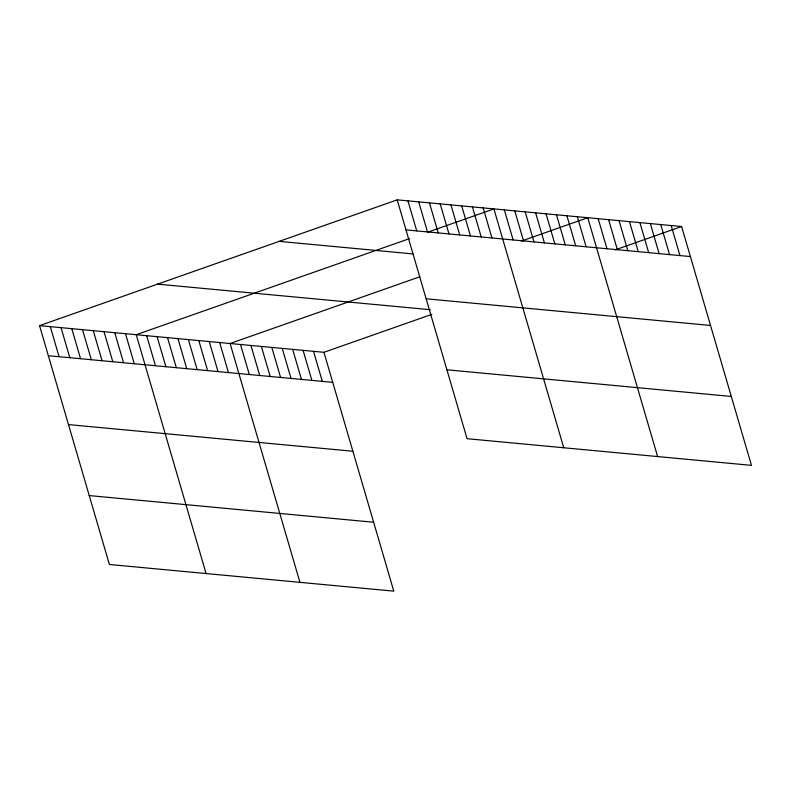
<?xml version="1.0" encoding="UTF-8"?>
<svg xmlns="http://www.w3.org/2000/svg" width="791" height="791" viewBox="0 0 791 791"><rect width="100%" height="100%" fill="white"/><g stroke="black" fill="none" stroke-linecap="round" stroke-linejoin="round"><path stroke-width="1.19" d="M39.55 325.645L323.944 352.302L393.789 591.144L109.395 564.487L39.55 325.645L397.211 199.856L681.605 226.513L751.45 465.355L467.056 438.698L397.211 199.856M409.6 238.575L136.24 334.712L206.085 573.544M427.585 232.247L493.91 208.923L563.746 447.755M419.932 276.741L230.092 343.512L299.937 582.344M521.437 241.047L587.762 217.723L657.598 456.555M323.944 352.302L431.856 314.353M615.289 249.837L681.605 226.513M406.001 229.904L690.395 256.561M279.183 241.374L412.961 253.911M426.151 298.8L710.545 325.457M157.577 284.137L430.383 309.706M446.905 369.793L731.299 396.449M48.33 355.693L332.724 382.35M68.481 424.589L352.875 451.246M89.245 495.581L373.639 522.238M671.183 225.544L679.963 255.582M660.752 224.565L669.542 254.603M650.331 223.586L659.111 253.624M639.899 222.607L648.679 252.645M629.468 221.628L638.258 251.676M619.046 220.649L627.827 250.698M608.615 219.671L617.395 249.719M598.184 218.702L606.974 248.74M577.331 216.744L586.121 246.782M566.9 215.765L575.69 245.803M556.478 214.786L565.258 244.824M546.047 213.807L554.837 243.855M535.616 212.828L544.406 242.877M525.194 211.859L533.974 241.898M514.763 210.881L523.553 240.919M504.342 209.902L513.122 239.94M483.163 207.914L491.953 237.953M472.425 206.906L481.205 236.954M461.677 205.897L470.467 235.945M450.939 204.889L459.719 234.937M440.192 203.89L448.972 233.928M429.444 202.882L438.234 232.92M418.706 201.873L427.486 231.911M407.958 200.865L416.748 230.903M313.513 351.333L322.303 381.371M303.091 350.354L311.872 380.392M292.66 349.375L301.45 379.413M282.229 348.396L291.019 378.434M271.807 347.417L280.587 377.465M261.376 346.438L270.166 376.486M250.945 345.459L259.735 375.507M240.523 344.49L249.303 374.529M219.671 342.533L228.451 372.571M209.239 341.554L218.019 371.592M198.808 340.575L207.598 370.623M188.387 339.596L197.167 369.644M177.955 338.617L186.735 368.665M167.524 337.648L176.314 367.686M157.102 336.669L165.883 366.708M146.671 335.691L155.461 365.729M125.502 333.703L134.282 363.751M114.754 332.695L123.544 362.743M104.017 331.686L112.797 361.734M93.269 330.687L102.059 360.726M82.521 329.679L91.311 359.717M71.783 328.67L80.563 358.709M61.036 327.662L69.826 357.7M50.298 326.653L59.078 356.701"/></g></svg>
